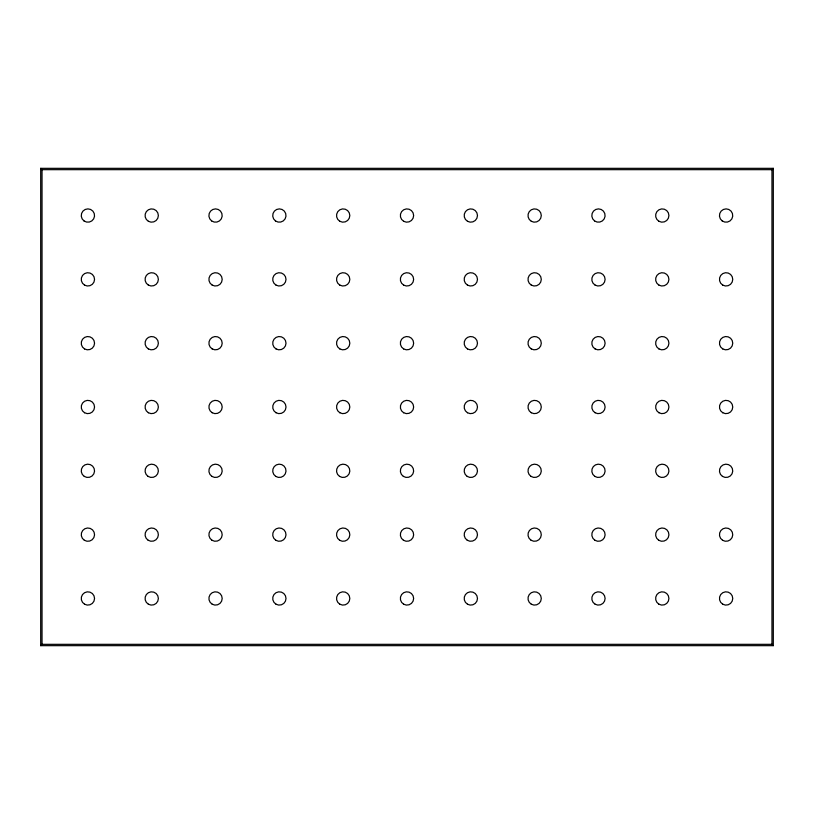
<?xml version="1.0" encoding="UTF-8"?>
<svg xmlns="http://www.w3.org/2000/svg" width="814" height="814" viewBox="0 0 814 814"><rect width="100%" height="100%" fill="white"/><g stroke="black" fill="none" stroke-linecap="round" stroke-linejoin="round"><path stroke-width="1.22" d="M40.7 645.665L42.033 644.332L771.967 644.332L773.3 645.665L773.3 168.335L40.7 168.335L40.7 645.665L773.3 645.665M40.7 168.335L42.033 169.668L771.967 169.668L773.3 168.335M771.967 169.668L771.967 644.332M42.033 169.668L42.033 644.332M83.995 220.92A6.644 6.644 0 0 0 94.516 216.239A6.644 6.644 0 0 0 85.195 209.463A6.644 6.644 0 0 0 83.995 220.92M84.544 348.921A6.644 6.644 0 0 0 94.546 343.213A6.644 6.644 0 0 0 84.605 337.403A6.644 6.644 0 0 0 84.544 348.921M148.077 476.383A6.644 6.644 0 0 0 158.354 471.194A6.644 6.644 0 0 0 148.728 464.886A6.644 6.644 0 0 0 148.077 476.383M148.372 412.739A6.644 6.644 0 0 0 158.364 407.031A6.644 6.644 0 0 0 148.423 401.231A6.644 6.644 0 0 0 148.372 412.739M148.392 221.296A6.644 6.644 0 0 0 158.364 215.537A6.644 6.644 0 0 0 148.392 209.778A6.644 6.644 0 0 0 148.392 221.296M148.168 540.262A6.644 6.644 0 0 0 158.364 534.9A6.644 6.644 0 0 0 148.626 528.754A6.644 6.644 0 0 0 148.168 540.262M148.392 604.222A6.644 6.644 0 0 0 158.364 598.463A6.644 6.644 0 0 0 148.392 592.704A6.644 6.644 0 0 0 148.392 604.222M148.372 348.921A6.644 6.644 0 0 0 158.364 343.213A6.644 6.644 0 0 0 148.423 337.403A6.644 6.644 0 0 0 148.372 348.921M148.372 285.103A6.644 6.644 0 0 0 158.364 279.395A6.644 6.644 0 0 0 148.423 273.585A6.644 6.644 0 0 0 148.372 285.103M212.189 285.103A6.644 6.644 0 0 0 222.191 279.395A6.644 6.644 0 0 0 212.251 273.585A6.644 6.644 0 0 0 212.189 285.103M211.996 540.262A6.644 6.644 0 0 0 222.181 534.9A6.644 6.644 0 0 0 212.444 528.754A6.644 6.644 0 0 0 211.996 540.262M211.894 476.383A6.644 6.644 0 0 0 222.181 471.194A6.644 6.644 0 0 0 212.546 464.886A6.644 6.644 0 0 0 211.894 476.383M212.189 412.739A6.644 6.644 0 0 0 222.191 407.031A6.644 6.644 0 0 0 212.251 401.231A6.644 6.644 0 0 0 212.189 412.739M212.22 604.222A6.644 6.644 0 0 0 222.191 598.463A6.644 6.644 0 0 0 212.22 592.704A6.644 6.644 0 0 0 212.22 604.222M211.63 220.92A6.644 6.644 0 0 0 222.151 216.239A6.644 6.644 0 0 0 212.841 209.463A6.644 6.644 0 0 0 211.63 220.92M658.953 221.296A6.644 6.644 0 0 0 668.925 215.537A6.644 6.644 0 0 0 658.953 209.778A6.644 6.644 0 0 0 658.953 221.296M658.73 540.262A6.644 6.644 0 0 0 668.925 534.9A6.644 6.644 0 0 0 659.187 528.754A6.644 6.644 0 0 0 658.73 540.262M658.953 604.222A6.644 6.644 0 0 0 668.925 598.463A6.644 6.644 0 0 0 658.953 592.704A6.644 6.644 0 0 0 658.953 604.222M658.638 476.383A6.644 6.644 0 0 0 668.915 471.194A6.644 6.644 0 0 0 659.289 464.886A6.644 6.644 0 0 0 658.638 476.383M722.191 220.92A6.644 6.644 0 0 0 732.712 216.239A6.644 6.644 0 0 0 723.392 209.463A6.644 6.644 0 0 0 722.191 220.92M722.771 604.222A6.644 6.644 0 0 0 732.753 598.463A6.644 6.644 0 0 0 722.771 592.704A6.644 6.644 0 0 0 722.771 604.222M722.456 476.383A6.644 6.644 0 0 0 732.732 471.194A6.644 6.644 0 0 0 723.107 464.886A6.644 6.644 0 0 0 722.456 476.383M722.751 348.921A6.644 6.644 0 0 0 732.753 343.213A6.644 6.644 0 0 0 722.801 337.403A6.644 6.644 0 0 0 722.751 348.921M722.751 285.103A6.644 6.644 0 0 0 732.753 279.395A6.644 6.644 0 0 0 722.801 273.585A6.644 6.644 0 0 0 722.751 285.103M722.557 540.262A6.644 6.644 0 0 0 732.742 534.9A6.644 6.644 0 0 0 723.005 528.754A6.644 6.644 0 0 0 722.557 540.262M722.751 412.739A6.644 6.644 0 0 0 732.753 407.031A6.644 6.644 0 0 0 722.801 401.231A6.644 6.644 0 0 0 722.751 412.739M84.544 412.739A6.644 6.644 0 0 0 94.546 407.031A6.644 6.644 0 0 0 84.605 401.231A6.644 6.644 0 0 0 84.544 412.739M84.259 476.383A6.644 6.644 0 0 0 94.536 471.194A6.644 6.644 0 0 0 84.9 464.886A6.644 6.644 0 0 0 84.259 476.383M84.575 604.222A6.644 6.644 0 0 0 94.546 598.463A6.644 6.644 0 0 0 84.575 592.704A6.644 6.644 0 0 0 84.575 604.222M275.458 220.92A6.644 6.644 0 0 0 285.968 216.239A6.644 6.644 0 0 0 276.658 209.463A6.644 6.644 0 0 0 275.458 220.92M275.814 540.262A6.644 6.644 0 0 0 285.999 534.9A6.644 6.644 0 0 0 276.261 528.754A6.644 6.644 0 0 0 275.814 540.262M276.007 348.921A6.644 6.644 0 0 0 286.009 343.213A6.644 6.644 0 0 0 276.068 337.403A6.644 6.644 0 0 0 276.007 348.921M339.54 476.383A6.644 6.644 0 0 0 349.817 471.194A6.644 6.644 0 0 0 340.181 464.886A6.644 6.644 0 0 0 339.54 476.383M339.825 348.921A6.644 6.644 0 0 0 349.827 343.213A6.644 6.644 0 0 0 339.886 337.403A6.644 6.644 0 0 0 339.825 348.921M339.825 285.103A6.644 6.644 0 0 0 349.827 279.395A6.644 6.644 0 0 0 339.886 273.585A6.644 6.644 0 0 0 339.825 285.103M339.631 540.262A6.644 6.644 0 0 0 349.827 534.9A6.644 6.644 0 0 0 340.079 528.754A6.644 6.644 0 0 0 339.631 540.262M339.825 412.739A6.644 6.644 0 0 0 349.827 407.031A6.644 6.644 0 0 0 339.886 401.231A6.644 6.644 0 0 0 339.825 412.739M84.544 285.103A6.644 6.644 0 0 0 94.546 279.395A6.644 6.644 0 0 0 84.605 273.585A6.644 6.644 0 0 0 84.544 285.103M84.351 540.262A6.644 6.644 0 0 0 94.546 534.9A6.644 6.644 0 0 0 84.809 528.754A6.644 6.644 0 0 0 84.351 540.262M403.673 221.296A6.644 6.644 0 0 0 413.644 215.537A6.644 6.644 0 0 0 403.673 209.778A6.644 6.644 0 0 0 403.673 221.296M403.673 604.222A6.644 6.644 0 0 0 413.644 598.463A6.644 6.644 0 0 0 403.673 592.704A6.644 6.644 0 0 0 403.673 604.222M403.357 476.383A6.644 6.644 0 0 0 413.634 471.194A6.644 6.644 0 0 0 404.009 464.886A6.644 6.644 0 0 0 403.357 476.383M403.642 348.921A6.644 6.644 0 0 0 413.644 343.213A6.644 6.644 0 0 0 403.703 337.403A6.644 6.644 0 0 0 403.642 348.921M403.642 285.103A6.644 6.644 0 0 0 413.644 279.395A6.644 6.644 0 0 0 403.703 273.585A6.644 6.644 0 0 0 403.642 285.103M403.449 540.262A6.644 6.644 0 0 0 413.644 534.9A6.644 6.644 0 0 0 403.907 528.754A6.644 6.644 0 0 0 403.449 540.262M276.038 604.222A6.644 6.644 0 0 0 286.009 598.463A6.644 6.644 0 0 0 276.038 592.704A6.644 6.644 0 0 0 276.038 604.222M275.722 476.383A6.644 6.644 0 0 0 285.999 471.194A6.644 6.644 0 0 0 276.363 464.886A6.644 6.644 0 0 0 275.722 476.383M276.007 412.739A6.644 6.644 0 0 0 286.009 407.031A6.644 6.644 0 0 0 276.068 401.231A6.644 6.644 0 0 0 276.007 412.739M339.855 221.296A6.644 6.644 0 0 0 349.827 215.537A6.644 6.644 0 0 0 339.855 209.778A6.644 6.644 0 0 0 339.855 221.296M339.855 604.222A6.644 6.644 0 0 0 349.827 598.463A6.644 6.644 0 0 0 339.855 592.704A6.644 6.644 0 0 0 339.855 604.222M276.007 285.103A6.644 6.644 0 0 0 286.009 279.395A6.644 6.644 0 0 0 276.068 273.585A6.644 6.644 0 0 0 276.007 285.103M212.189 348.921A6.644 6.644 0 0 0 222.191 343.213A6.644 6.644 0 0 0 212.251 337.403A6.644 6.644 0 0 0 212.189 348.921M594.556 220.92A6.644 6.644 0 0 0 605.067 216.239A6.644 6.644 0 0 0 595.756 209.463A6.644 6.644 0 0 0 594.556 220.92M595.136 604.222A6.644 6.644 0 0 0 605.107 598.463A6.644 6.644 0 0 0 595.136 592.704A6.644 6.644 0 0 0 595.136 604.222M594.82 476.383A6.644 6.644 0 0 0 605.097 471.194A6.644 6.644 0 0 0 595.461 464.886A6.644 6.644 0 0 0 594.82 476.383M595.105 348.921A6.644 6.644 0 0 0 605.107 343.213A6.644 6.644 0 0 0 595.166 337.403A6.644 6.644 0 0 0 595.105 348.921M595.105 285.103A6.644 6.644 0 0 0 605.107 279.395A6.644 6.644 0 0 0 595.166 273.585A6.644 6.644 0 0 0 595.105 285.103M594.912 540.262A6.644 6.644 0 0 0 605.107 534.9A6.644 6.644 0 0 0 595.36 528.754A6.644 6.644 0 0 0 594.912 540.262M595.105 412.739A6.644 6.644 0 0 0 605.107 407.031A6.644 6.644 0 0 0 595.166 401.231A6.644 6.644 0 0 0 595.105 412.739M403.642 412.739A6.644 6.644 0 0 0 413.644 407.031A6.644 6.644 0 0 0 403.703 401.231A6.644 6.644 0 0 0 403.642 412.739M467.501 221.296A6.644 6.644 0 0 0 477.472 215.537A6.644 6.644 0 0 0 467.501 209.778A6.644 6.644 0 0 0 467.501 221.296M467.501 604.222A6.644 6.644 0 0 0 477.472 598.463A6.644 6.644 0 0 0 467.501 592.704A6.644 6.644 0 0 0 467.501 604.222M467.175 476.383A6.644 6.644 0 0 0 477.462 471.194A6.644 6.644 0 0 0 467.826 464.886A6.644 6.644 0 0 0 467.175 476.383M467.47 348.921A6.644 6.644 0 0 0 477.472 343.213A6.644 6.644 0 0 0 467.521 337.403A6.644 6.644 0 0 0 467.47 348.921M467.47 285.103A6.644 6.644 0 0 0 477.472 279.395A6.644 6.644 0 0 0 467.521 273.585A6.644 6.644 0 0 0 467.47 285.103M467.277 540.262A6.644 6.644 0 0 0 477.462 534.9A6.644 6.644 0 0 0 467.724 528.754A6.644 6.644 0 0 0 467.277 540.262M467.47 412.739A6.644 6.644 0 0 0 477.472 407.031A6.644 6.644 0 0 0 467.521 401.231A6.644 6.644 0 0 0 467.47 412.739M531.318 221.296A6.644 6.644 0 0 0 541.29 215.537A6.644 6.644 0 0 0 531.318 209.778A6.644 6.644 0 0 0 531.318 221.296M531.318 604.222A6.644 6.644 0 0 0 541.29 598.463A6.644 6.644 0 0 0 531.318 592.704A6.644 6.644 0 0 0 531.318 604.222M531.003 476.383A6.644 6.644 0 0 0 541.279 471.194A6.644 6.644 0 0 0 531.644 464.886A6.644 6.644 0 0 0 531.003 476.383M531.288 348.921A6.644 6.644 0 0 0 541.29 343.213A6.644 6.644 0 0 0 531.349 337.403A6.644 6.644 0 0 0 531.288 348.921M531.288 285.103A6.644 6.644 0 0 0 541.29 279.395A6.644 6.644 0 0 0 531.349 273.585A6.644 6.644 0 0 0 531.288 285.103M531.094 540.262A6.644 6.644 0 0 0 541.279 534.9A6.644 6.644 0 0 0 531.542 528.754A6.644 6.644 0 0 0 531.094 540.262M531.288 412.739A6.644 6.644 0 0 0 541.29 407.031A6.644 6.644 0 0 0 531.349 401.231A6.644 6.644 0 0 0 531.288 412.739M658.923 348.921A6.644 6.644 0 0 0 668.925 343.213A6.644 6.644 0 0 0 658.984 337.403A6.644 6.644 0 0 0 658.923 348.921M658.923 285.103A6.644 6.644 0 0 0 668.925 279.395A6.644 6.644 0 0 0 658.984 273.585A6.644 6.644 0 0 0 658.923 285.103M658.923 412.739A6.644 6.644 0 0 0 668.925 407.031A6.644 6.644 0 0 0 658.984 401.231A6.644 6.644 0 0 0 658.923 412.739"/></g></svg>
